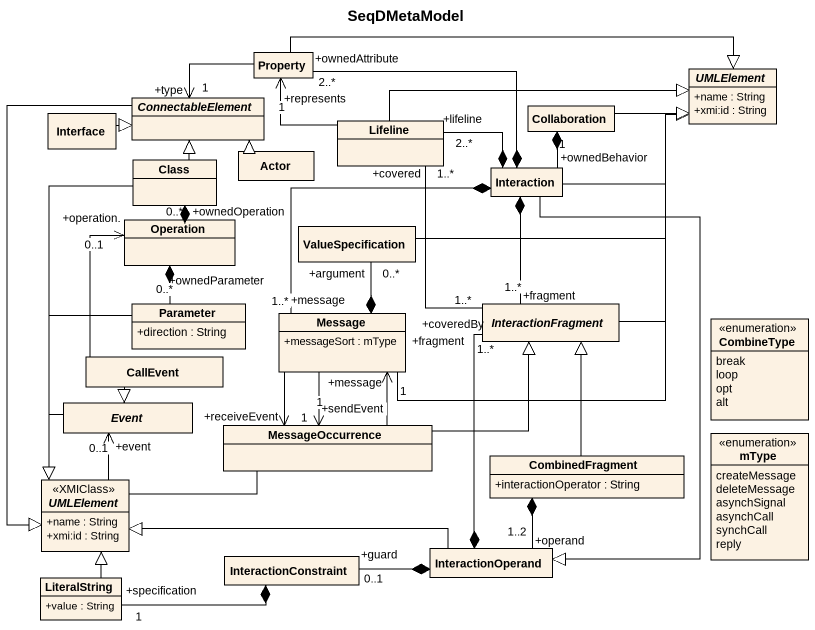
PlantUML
@startuml
title SeqDMetaModel
hide circle
hide empty members
skinparam classAttributeIconSize 0
class Property
abstract class UMLElement {
  +name : String
  +xmi:id : String
}
class "Interface" as Interface_
abstract class ConnectableElement
class Lifeline
class Collaboration
class "Class" as Class_
class "Actor" as Actor_
class Interaction
class Operation
class ValueSpecification
class Parameter {
  +direction : String
}
class Message {
  +messageSort : mType
}
abstract class InteractionFragment
enum CombineType {
  break
  loop
  opt
  alt
}
class CallEvent
abstract class Event
class MessageOccurrence
class CombinedFragment {
  +interactionOperator : String
}
enum mType {
  createMessage
  deleteMessage
  asynchSignal
  asynchCall
  synchCall
  reply
}
abstract class "UMLElement" as UMLElement_2 <<XMIClass>> {
  +name : String
  +xmi:id : String
}
class InteractionConstraint
class InteractionOperand
class LiteralString {
  +value : String
}
Property -right-|> UMLElement
Property --> "+type\n1" ConnectableElement
Interface_ -right-|> ConnectableElement
ConnectableElement --|> UMLElement_2
Lifeline -up-> "+represents\n1" Property
Lifeline -right-|> UMLElement
Lifeline "+covered\n1..*" -- "+coveredBy\n1..*" InteractionFragment
Collaboration -right-|> UMLElement
Collaboration *-- "+ownedBehavior\n1" Interaction
Class_ -up-|> ConnectableElement
Class_ *-- "+ownedOperation\n0..*" Operation
Class_ --|> UMLElement_2
Actor_ -left-|> ConnectableElement
Interaction *-left- "+ownedAttribute\n2..*" Property
Interaction -right-|> UMLElement
Interaction *-left- "+lifeline\n2..*" Lifeline
Interaction *-- "+message\n1..*" Message
Interaction *-- "+fragment\n1..*" InteractionFragment
Interaction --|> InteractionOperand
Operation *-- "+ownedParameter\n0..*" Parameter
ValueSpecification -right-|> UMLElement
Parameter --|> UMLElement_2
Message -up-|> UMLElement
Message *-up- "+argument\n0..*" ValueSpecification
Message --> "+receiveEvent\n1" MessageOccurrence
Message --> "+sendEvent\n1" MessageOccurrence
InteractionFragment -up-|> UMLElement
CallEvent -up-> "+operation.\n0..1" Operation
CallEvent --|> Event
Event --|> UMLElement_2
MessageOccurrence -up-> "+message\n1" Message
MessageOccurrence -right-|> InteractionFragment
MessageOccurrence -left-> "+event\n0..1" Event
CombinedFragment -up-|> InteractionFragment
CombinedFragment *-- "+operand\n1..2" InteractionOperand
InteractionConstraint *-left- "+specification\n1" LiteralString
InteractionOperand *-up- "+fragment\n1..*" InteractionFragment
InteractionOperand -left-|> UMLElement_2
InteractionOperand *-left- "+guard\n0..1" InteractionConstraint
LiteralString -up-|> UMLElement_2
@enduml
